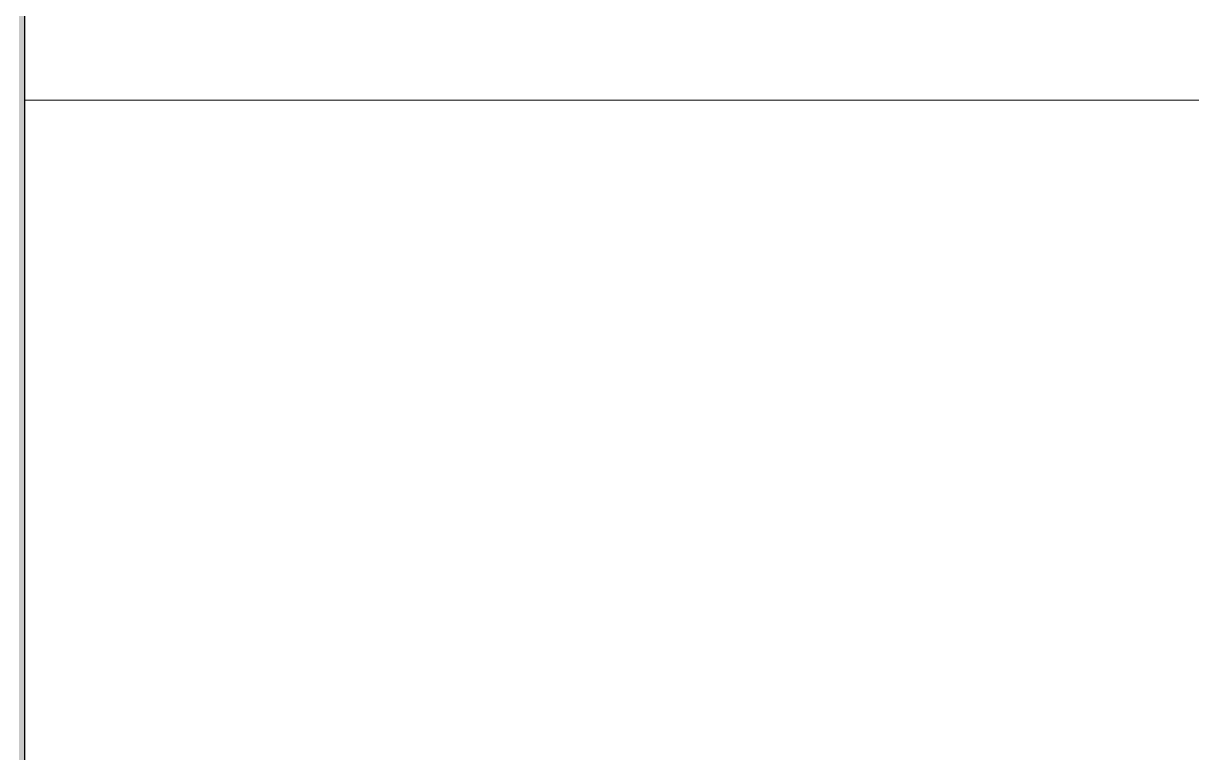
# Model space of a CAD drawing. Header units: millimetres. Extents: x -1113 to 415037, y -3642 to 354837.
# Drawn here: x 259838 to 264123, y 16205 to 18882 of the extents above; entities that cross this region are included whole.
import ezdxf

# ---------------------------------------------------------------- set-up
doc = ezdxf.new("R2010")
doc.units = ezdxf.units.MM
doc.layers.add('A-FLOR', color=7, linetype='Continuous', lineweight=9)
doc.layers.add('I-WALL', color=7, linetype='Continuous', lineweight=5)
doc.layers.add('A-WALL-1', color=9, linetype='Continuous', lineweight=5, true_color=0x808080)
doc.layers.add('A-WALL-FNSH-1', color=9, linetype='Continuous', lineweight=5, true_color=0x808080)

msp = doc.modelspace()

# ---------------------------------------------------------------- hatches: boundary and pattern name
at = {"layer": 'I-WALL'}
h = msp.add_hatch(dxfattribs=at)
h.set_pattern_fill('FP_191', color=256, style=0, pattern_type=2)
h.set_pattern_definition([(0, (148772.123, -1e-08), (243.84, 60.96), [20.117, -162.763, 20.117, -162.763, -975.36]), (0, (148772.123, -1e-08), (243.84, 60.96), [-365.76, 20.117, -345.643, 20.117, -162.763, -426.72]), (0, (148772.123, -1e-08), (243.84, 60.96), [-914.4, 20.117, -101.803, 20.117, -284.683]), (120, (148863.563, 30.48), (-174.71291, 180.691634), [20.117, -162.763, 20.117, -162.763, -975.36]), (120, (148863.563, 30.48), (-174.71291, 180.691634), [-365.76, 20.117, -345.643, 20.117, -162.763, -426.72]), (120, (148863.563, 30.48), (-174.71291, 180.691634), [-914.4, 20.117, -101.803, 20.117, -284.683]), (240, (148894.043, 152.4), (-69.12709, -241.651634), [20.117, -162.763, 20.117, -162.763, -975.36]), (240, (148894.043, 152.4), (-69.12709, -241.651634), [-365.76, 20.117, -345.643, 20.117, -162.763, -426.72]), (240, (148894.043, 152.4), (-69.12709, -241.651634), [-914.4, 20.117, -101.803, 20.117, -284.683])])
h.paths.add_polyline_path([(259831.5, 13600), (259842.1, 13600), (259842.1, 21130), (259822.1, 21130), (259822.1, 13600)])

# ---------------------------------------------------------------- linework, layer by layer
at = {"layer": 'A-FLOR'}
msp.add_line((264872.6, 18600), (259842.1, 18600), dxfattribs=at)
at = {"layer": 'A-WALL-1'}
msp.add_line((259842.1, 13600), (259842.1, 21130), dxfattribs=at)
at = {"layer": 'A-WALL-FNSH-1'}
msp.add_line((259843.1, 13600), (259843.1, 21129), dxfattribs=at)

doc.saveas('drawing.dxf')
